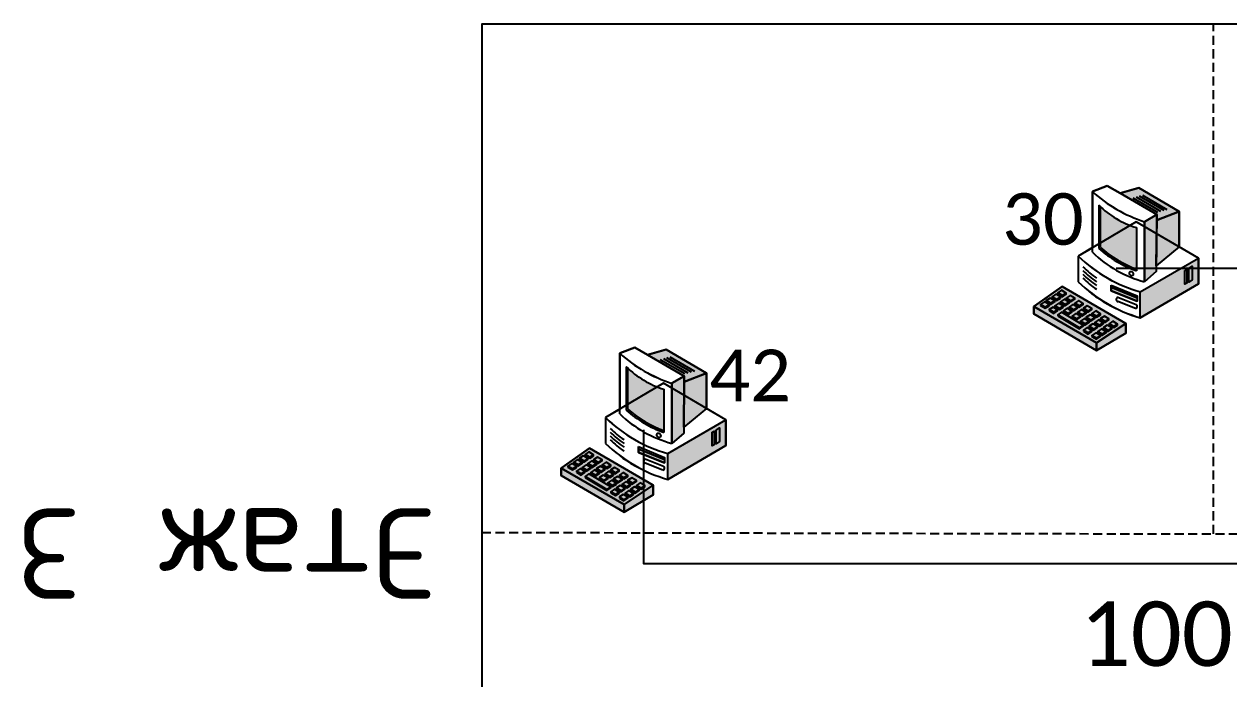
# Model space of a CAD drawing. Extents: x 1 to 296, y 20 to 201.
# Drawn here: x 1.23 to 50.63, y 43.16 to 70 of the extents above; entities that cross this region are included whole.
import ezdxf

# ---------------------------------------------------------------- set-up
doc = ezdxf.new("R2010")
doc.units = 0
doc.header["$LTSCALE"] = 2.97
doc.header["$MEASUREMENT"] = 0
doc.linetypes.add('HIDDEN2', pattern=[0.1875, 0.125, -0.0625])
doc.layers.get('0').update_dxf_attribs({"linetype": 'CONTINUOUS'})
doc.layers.add('CONNECTOR', color=7, linetype='CONTINUOUS')
doc.styles.get("Standard").update_dxf_attribs({"font": 'txt.shx'})
doc.styles.add('VERTICALBIGFONT', font='txt.shx', dxfattribs={"bigfont": 'bigfont.shx'})

msp = doc.modelspace()

# ---------------------------------------------------------------- hatches: boundary and pattern name
for color, points in [(7, [(47.667, 61.964), (47.669, 62.195), (46.164, 63.067), (46.928, 63.287), (48.589, 62.32)]), (7, [(47.667, 61.964), (48.589, 62.32), (48.589, 60.868), (47.649, 60.099)]), (7, [(47.169, 59.439), (47.169, 61.902), (47.669, 62.195), (47.649, 59.857)]), (7, [(46.994, 59.023), (49.375, 60.407), (49.375, 59.351), (46.994, 57.966)]), (253, [(45.792, 59.307), (46.863, 58.868), (46.863, 58.648), (45.792, 59.066)]), (7, [(42.625, 58.428), (43.783, 59.241), (46.404, 57.724), (45.203, 56.93)]), (7, [(42.625, 58.428), (45.203, 56.93), (45.203, 56.625), (42.625, 58.12)]), (7, [(45.203, 56.625), (45.203, 56.93), (46.404, 57.724), (46.404, 57.329)]), (7, [(28.292, 55.339), (28.294, 55.57), (26.789, 56.442), (27.553, 56.662), (29.214, 55.695)]), (7, [(27.794, 52.814), (27.794, 55.277), (28.294, 55.57), (28.274, 53.232)]), (7, [(28.292, 55.339), (29.214, 55.695), (29.214, 54.243), (28.274, 53.474)]), (7, [(27.619, 52.398), (30, 53.782), (30, 52.726), (27.619, 51.341)]), (7, [(23.25, 51.803), (24.408, 52.616), (27.029, 51.099), (25.828, 50.305)]), (253, [(26.417, 52.682), (27.488, 52.243), (27.488, 52.023), (26.417, 52.441)]), (7, [(23.25, 51.803), (25.828, 50.305), (25.828, 50), (23.25, 51.495)]), (7, [(25.828, 50), (25.828, 50.305), (27.029, 51.099), (27.029, 50.704)])]:
    msp.add_hatch(color=color).paths.add_polyline_path(points)
h = msp.add_hatch(color=7)
edge = h.paths.add_edge_path()
edge.add_line((45.356, 60.844), (45.356, 62.518))
edge.add_line((45.356, 62.518), (45.29, 62.583))
edge.add_ellipse((47.93, 65.294), major_axis=(0.032, -3.796), ratio=0.993528, start_angle=315.0949, end_angle=342.7363)
edge.add_line((46.841, 61.66), (46.841, 59.883))
edge.add_line((46.841, 59.883), (46.841, 59.962))
edge.add_ellipse((48.479, 64.466), major_axis=(-0.122, -4.794), ratio=0.993528, start_angle=320.5053, end_angle=341.3574, ccw=False)
h = msp.add_hatch(color=251)
h.paths.add_polyline_path([(48.982, 59.989), (49.118, 60.075), (49.118, 59.513), (48.982, 59.427)])
h.paths.add_polyline_path([(48.819, 59.901), (48.894, 59.945), (48.894, 59.383), (48.819, 59.339)])
h = msp.add_hatch(color=252)
h.paths.add_polyline_path([(43.608, 58.941), (43.797, 58.828), (43.797, 58.873), (43.608, 58.986)])
h.paths.add_polyline_path([(43.959, 58.729), (44.148, 58.617), (44.148, 58.662), (43.959, 58.774)])
h.paths.add_polyline_path([(44.31, 58.518), (44.499, 58.405), (44.499, 58.45), (44.31, 58.563)])
h.paths.add_polyline_path([(44.661, 58.306), (44.85, 58.194), (44.85, 58.239), (44.661, 58.351)])
h.paths.add_polyline_path([(45.012, 58.095), (45.201, 57.982), (45.201, 58.027), (45.012, 58.14)])
h.paths.add_polyline_path([(45.363, 57.883), (45.552, 57.771), (45.552, 57.816), (45.363, 57.928)])
h.paths.add_polyline_path([(43.797, 58.873), (43.797, 58.828), (43.954, 58.932), (43.954, 58.977)])
h.paths.add_polyline_path([(44.148, 58.662), (44.148, 58.617), (44.305, 58.72), (44.305, 58.765)])
h.paths.add_polyline_path([(44.499, 58.45), (44.499, 58.405), (44.656, 58.509), (44.656, 58.554)])
h.paths.add_polyline_path([(44.85, 58.239), (44.85, 58.194), (45.007, 58.297), (45.007, 58.342)])
h.paths.add_polyline_path([(45.201, 58.027), (45.201, 57.982), (45.358, 58.086), (45.358, 58.131)])
h.paths.add_polyline_path([(45.552, 57.816), (45.552, 57.771), (45.709, 57.874), (45.709, 57.919)])
h.paths.add_polyline_path([(45.714, 57.672), (45.903, 57.559), (45.903, 57.604), (45.714, 57.717)])
h.paths.add_polyline_path([(45.903, 57.604), (45.903, 57.559), (46.06, 57.663), (46.06, 57.708)])
h.paths.add_polyline_path([(43.374, 58.783), (43.563, 58.671), (43.563, 58.716), (43.374, 58.828)])
h.paths.add_polyline_path([(43.725, 58.572), (43.914, 58.459), (43.914, 58.504), (43.725, 58.617)])
h.paths.add_polyline_path([(44.076, 58.36), (44.265, 58.248), (44.265, 58.293), (44.076, 58.405)])
h.paths.add_polyline_path([(44.427, 58.149), (44.616, 58.036), (44.616, 58.081), (44.427, 58.194)])
h.paths.add_polyline_path([(44.778, 57.937), (44.967, 57.825), (44.967, 57.87), (44.778, 57.982)])
h.paths.add_polyline_path([(45.129, 57.726), (45.318, 57.613), (45.318, 57.658), (45.129, 57.771)])
h.paths.add_polyline_path([(43.563, 58.716), (43.563, 58.671), (43.72, 58.774), (43.72, 58.819)])
h.paths.add_polyline_path([(43.914, 58.504), (43.914, 58.459), (44.071, 58.563), (44.071, 58.608)])
h.paths.add_polyline_path([(44.265, 58.293), (44.265, 58.248), (44.422, 58.351), (44.422, 58.396)])
h.paths.add_polyline_path([(44.616, 58.081), (44.616, 58.036), (44.773, 58.14), (44.773, 58.185)])
h.paths.add_polyline_path([(44.967, 57.87), (44.967, 57.825), (45.124, 57.928), (45.124, 57.973)])
h.paths.add_polyline_path([(45.318, 57.658), (45.318, 57.613), (45.475, 57.717), (45.475, 57.762)])
h.paths.add_polyline_path([(45.48, 57.514), (45.669, 57.402), (45.669, 57.447), (45.48, 57.559)])
h.paths.add_polyline_path([(45.669, 57.447), (45.669, 57.402), (45.826, 57.505), (45.826, 57.55)])
h.paths.add_polyline_path([(43.14, 58.626), (43.329, 58.513), (43.329, 58.558), (43.14, 58.671)])
h.paths.add_polyline_path([(43.491, 58.414), (43.68, 58.302), (43.68, 58.347), (43.491, 58.459)])
h.paths.add_polyline_path([(43.842, 58.203), (44.031, 58.09), (44.031, 58.135), (43.842, 58.248)])
h.paths.add_polyline_path([(44.193, 57.991), (44.382, 57.879), (44.382, 57.924), (44.193, 58.036)])
h.paths.add_polyline_path([(44.544, 57.78), (44.733, 57.667), (44.733, 57.712), (44.544, 57.825)])
h.paths.add_polyline_path([(44.895, 57.568), (45.084, 57.456), (45.084, 57.501), (44.895, 57.613)])
h.paths.add_polyline_path([(43.329, 58.558), (43.329, 58.513), (43.486, 58.617), (43.486, 58.662)])
h.paths.add_polyline_path([(43.68, 58.347), (43.68, 58.302), (43.837, 58.405), (43.837, 58.45)])
h.paths.add_polyline_path([(44.031, 58.135), (44.031, 58.09), (44.188, 58.194), (44.188, 58.239)])
h.paths.add_polyline_path([(44.382, 57.924), (44.382, 57.879), (44.539, 57.982), (44.539, 58.027)])
h.paths.add_polyline_path([(44.733, 57.712), (44.733, 57.667), (44.89, 57.771), (44.89, 57.816)])
h.paths.add_polyline_path([(45.084, 57.501), (45.084, 57.456), (45.241, 57.559), (45.241, 57.604)])
h.paths.add_polyline_path([(45.246, 57.357), (45.435, 57.244), (45.435, 57.289), (45.246, 57.402)])
h.paths.add_polyline_path([(45.435, 57.289), (45.435, 57.244), (45.592, 57.348), (45.592, 57.393)])
h.paths.add_polyline_path([(42.906, 58.468), (43.095, 58.356), (43.095, 58.401), (42.906, 58.513)])
h.paths.add_polyline_path([(43.257, 58.257), (43.446, 58.144), (43.446, 58.189), (43.257, 58.302)])
h.paths.add_polyline_path([(43.608, 58.045), (44.499, 57.51), (44.499, 57.555), (43.608, 58.09)])
h.paths.add_polyline_path([(44.661, 57.411), (44.85, 57.298), (44.85, 57.343), (44.661, 57.456)])
h.paths.add_polyline_path([(43.095, 58.401), (43.095, 58.356), (43.252, 58.459), (43.252, 58.504)])
h.paths.add_polyline_path([(43.446, 58.189), (43.446, 58.144), (43.603, 58.248), (43.603, 58.293)])
h.paths.add_polyline_path([(44.499, 57.555), (44.499, 57.51), (44.656, 57.613), (44.656, 57.658)])
h.paths.add_polyline_path([(44.85, 57.343), (44.85, 57.298), (45.007, 57.402), (45.007, 57.447)])
h.paths.add_polyline_path([(45.012, 57.199), (45.201, 57.087), (45.201, 57.132), (45.012, 57.244)])
h.paths.add_polyline_path([(45.201, 57.132), (45.201, 57.087), (45.358, 57.19), (45.358, 57.235)])
h = msp.add_hatch(color=7)
edge = h.paths.add_edge_path()
edge.add_line((25.981, 54.219), (25.981, 55.893))
edge.add_line((25.981, 55.893), (25.915, 55.958))
edge.add_ellipse((28.555, 58.669), major_axis=(0.032, -3.796), ratio=0.993528, start_angle=315.0949, end_angle=342.7363)
edge.add_line((27.466, 55.035), (27.466, 53.258))
edge.add_line((27.466, 53.258), (27.466, 53.337))
edge.add_ellipse((29.104, 57.841), major_axis=(-0.122, -4.794), ratio=0.993528, start_angle=320.5053, end_angle=341.3574, ccw=False)
h = msp.add_hatch(color=251)
h.paths.add_polyline_path([(29.607, 53.364), (29.743, 53.45), (29.743, 52.888), (29.607, 52.802)])
h.paths.add_polyline_path([(29.444, 53.276), (29.519, 53.32), (29.519, 52.758), (29.444, 52.714)])
h = msp.add_hatch(color=252)
h.paths.add_polyline_path([(24.233, 52.316), (24.422, 52.203), (24.422, 52.248), (24.233, 52.361)])
h.paths.add_polyline_path([(24.584, 52.104), (24.773, 51.992), (24.773, 52.037), (24.584, 52.149)])
h.paths.add_polyline_path([(24.935, 51.893), (25.124, 51.78), (25.124, 51.825), (24.935, 51.938)])
h.paths.add_polyline_path([(25.286, 51.681), (25.475, 51.569), (25.475, 51.614), (25.286, 51.726)])
h.paths.add_polyline_path([(25.637, 51.47), (25.826, 51.357), (25.826, 51.402), (25.637, 51.515)])
h.paths.add_polyline_path([(25.988, 51.258), (26.177, 51.146), (26.177, 51.191), (25.988, 51.303)])
h.paths.add_polyline_path([(24.422, 52.248), (24.422, 52.203), (24.579, 52.307), (24.579, 52.352)])
h.paths.add_polyline_path([(24.773, 52.037), (24.773, 51.992), (24.93, 52.095), (24.93, 52.14)])
h.paths.add_polyline_path([(25.124, 51.825), (25.124, 51.78), (25.281, 51.884), (25.281, 51.929)])
h.paths.add_polyline_path([(25.475, 51.614), (25.475, 51.569), (25.632, 51.672), (25.632, 51.717)])
h.paths.add_polyline_path([(25.826, 51.402), (25.826, 51.357), (25.983, 51.461), (25.983, 51.506)])
h.paths.add_polyline_path([(26.177, 51.191), (26.177, 51.146), (26.334, 51.249), (26.334, 51.294)])
h.paths.add_polyline_path([(26.339, 51.047), (26.528, 50.934), (26.528, 50.979), (26.339, 51.092)])
h.paths.add_polyline_path([(26.528, 50.979), (26.528, 50.934), (26.685, 51.038), (26.685, 51.083)])
h.paths.add_polyline_path([(23.999, 52.158), (24.188, 52.046), (24.188, 52.091), (23.999, 52.203)])
h.paths.add_polyline_path([(24.35, 51.947), (24.539, 51.834), (24.539, 51.879), (24.35, 51.992)])
h.paths.add_polyline_path([(24.701, 51.735), (24.89, 51.623), (24.89, 51.668), (24.701, 51.78)])
h.paths.add_polyline_path([(25.052, 51.524), (25.241, 51.411), (25.241, 51.456), (25.052, 51.569)])
h.paths.add_polyline_path([(25.403, 51.312), (25.592, 51.2), (25.592, 51.245), (25.403, 51.357)])
h.paths.add_polyline_path([(25.754, 51.101), (25.943, 50.988), (25.943, 51.033), (25.754, 51.146)])
h.paths.add_polyline_path([(24.188, 52.091), (24.188, 52.046), (24.345, 52.149), (24.345, 52.194)])
h.paths.add_polyline_path([(24.539, 51.879), (24.539, 51.834), (24.696, 51.938), (24.696, 51.983)])
h.paths.add_polyline_path([(24.89, 51.668), (24.89, 51.623), (25.047, 51.726), (25.047, 51.771)])
h.paths.add_polyline_path([(25.241, 51.456), (25.241, 51.411), (25.398, 51.515), (25.398, 51.56)])
h.paths.add_polyline_path([(25.592, 51.245), (25.592, 51.2), (25.749, 51.303), (25.749, 51.348)])
h.paths.add_polyline_path([(25.943, 51.033), (25.943, 50.988), (26.1, 51.092), (26.1, 51.137)])
h.paths.add_polyline_path([(26.105, 50.889), (26.294, 50.777), (26.294, 50.822), (26.105, 50.934)])
h.paths.add_polyline_path([(26.294, 50.822), (26.294, 50.777), (26.451, 50.88), (26.451, 50.925)])
h.paths.add_polyline_path([(23.765, 52.001), (23.954, 51.888), (23.954, 51.933), (23.765, 52.046)])
h.paths.add_polyline_path([(24.116, 51.789), (24.305, 51.677), (24.305, 51.722), (24.116, 51.834)])
h.paths.add_polyline_path([(24.467, 51.578), (24.656, 51.465), (24.656, 51.51), (24.467, 51.623)])
h.paths.add_polyline_path([(24.818, 51.366), (25.007, 51.254), (25.007, 51.299), (24.818, 51.411)])
h.paths.add_polyline_path([(25.169, 51.155), (25.358, 51.042), (25.358, 51.087), (25.169, 51.2)])
h.paths.add_polyline_path([(25.52, 50.943), (25.709, 50.831), (25.709, 50.876), (25.52, 50.988)])
h.paths.add_polyline_path([(23.954, 51.933), (23.954, 51.888), (24.111, 51.992), (24.111, 52.037)])
h.paths.add_polyline_path([(24.305, 51.722), (24.305, 51.677), (24.462, 51.78), (24.462, 51.825)])
h.paths.add_polyline_path([(24.656, 51.51), (24.656, 51.465), (24.813, 51.569), (24.813, 51.614)])
h.paths.add_polyline_path([(25.007, 51.299), (25.007, 51.254), (25.164, 51.357), (25.164, 51.402)])
h.paths.add_polyline_path([(25.358, 51.087), (25.358, 51.042), (25.515, 51.146), (25.515, 51.191)])
h.paths.add_polyline_path([(25.709, 50.876), (25.709, 50.831), (25.866, 50.934), (25.866, 50.979)])
h.paths.add_polyline_path([(25.871, 50.732), (26.06, 50.619), (26.06, 50.664), (25.871, 50.777)])
h.paths.add_polyline_path([(26.06, 50.664), (26.06, 50.619), (26.217, 50.723), (26.217, 50.768)])
h.paths.add_polyline_path([(23.531, 51.843), (23.72, 51.731), (23.72, 51.776), (23.531, 51.888)])
h.paths.add_polyline_path([(23.882, 51.632), (24.071, 51.519), (24.071, 51.564), (23.882, 51.677)])
h.paths.add_polyline_path([(24.233, 51.42), (25.124, 50.885), (25.124, 50.93), (24.233, 51.465)])
h.paths.add_polyline_path([(25.286, 50.786), (25.475, 50.673), (25.475, 50.718), (25.286, 50.831)])
h.paths.add_polyline_path([(23.72, 51.776), (23.72, 51.731), (23.877, 51.834), (23.877, 51.879)])
h.paths.add_polyline_path([(24.071, 51.564), (24.071, 51.519), (24.228, 51.623), (24.228, 51.668)])
h.paths.add_polyline_path([(25.124, 50.93), (25.124, 50.885), (25.281, 50.988), (25.281, 51.033)])
h.paths.add_polyline_path([(25.475, 50.718), (25.475, 50.673), (25.632, 50.777), (25.632, 50.822)])
h.paths.add_polyline_path([(25.637, 50.574), (25.826, 50.462), (25.826, 50.507), (25.637, 50.619)])
h.paths.add_polyline_path([(25.826, 50.507), (25.826, 50.462), (25.983, 50.565), (25.983, 50.61)])

# ---------------------------------------------------------------- linework, layer by layer
at = {"color": 7, "linetype": 'HIDDEN2'}
for p, q in [((50, 49.104), (50, 70)), ((20, 49.167), (120, 48.958))]:
    msp.add_line(p, q, dxfattribs=at)
at = {"color": 7, "linetype": 'CONTINUOUS'}
for p, q in [((45.64, 63.375), (45.028, 63.133)), ((45.028, 63.133), (45.64, 63.375)), ((45.64, 63.375), (45.028, 63.133)), ((46.164, 63.067), (45.64, 63.375)), ((45.64, 63.375), (46.165, 63.067)), ((46.164, 63.067), (45.64, 63.375)), ((46.928, 63.287), (46.164, 63.067)), ((46.928, 63.287), (46.164, 63.067)), ((48.589, 62.32), (46.928, 63.287)), ((48.589, 62.32), (46.928, 63.287)), ((45.028, 63.133), (45.028, 60.838)), ((45.028, 60.649), (45.028, 63.133)), ((45.028, 63.133), (45.028, 60.825)), ((46.165, 63.067), (47.669, 62.194)), ((46.688, 62.882), (47.693, 62.298)), ((46.819, 62.918), (47.824, 62.334)), ((46.95, 62.955), (47.955, 62.371)), ((47.081, 62.991), (48.086, 62.407)), ((45.29, 62.583), (45.29, 60.803)), ((45.356, 62.518), (45.29, 62.583)), ((45.356, 60.844), (45.356, 62.518)), ((48.589, 60.868), (48.589, 62.32)), ((48.589, 60.868), (48.589, 62.32)), ((46.819, 61.902), (44.449, 60.495)), ((49.375, 60.407), (46.819, 61.902)), ((47.669, 62.194), (47.169, 61.902)), ((47.169, 61.902), (47.169, 59.439)), ((46.841, 61.66), (46.841, 59.883)), ((45.028, 60.838), (44.449, 60.495)), ((45.028, 60.825), (44.449, 60.495)), ((49.375, 60.407), (48.589, 60.868)), ((49.375, 60.407), (48.589, 60.868)), ((44.449, 60.495), (44.449, 59.439)), ((44.449, 60.495), (44.449, 59.439)), ((44.449, 60.495), (44.449, 59.439)), ((46.994, 59.023), (49.375, 60.407)), ((49.375, 59.351), (49.375, 60.407)), ((49.375, 59.351), (49.375, 60.407)), ((46.841, 59.883), (46.841, 59.962)), ((46.994, 57.966), (49.375, 59.351)), ((46.994, 57.966), (49.375, 59.351)), ((45.792, 59.219), (46.863, 58.78)), ((46.076, 58.802), (46.819, 58.505)), ((46.994, 57.966), (46.994, 59.023)), ((46.797, 58.34), (46.076, 58.626)), ((26.265, 56.75), (25.653, 56.508)), ((25.653, 56.508), (26.265, 56.75)), ((26.265, 56.75), (25.653, 56.508)), ((25.653, 56.508), (25.653, 54.213)), ((25.653, 54.024), (25.653, 56.508)), ((25.653, 56.508), (25.653, 54.2)), ((26.789, 56.442), (26.265, 56.75)), ((26.265, 56.75), (26.79, 56.442)), ((26.789, 56.442), (26.265, 56.75)), ((27.553, 56.662), (26.789, 56.442)), ((27.553, 56.662), (26.789, 56.442)), ((26.79, 56.442), (28.294, 55.569)), ((29.214, 55.695), (27.553, 56.662)), ((29.214, 55.695), (27.553, 56.662)), ((27.575, 56.33), (28.58, 55.746)), ((27.706, 56.366), (28.711, 55.782)), ((25.915, 55.958), (25.915, 54.178)), ((25.981, 55.893), (25.915, 55.958)), ((25.981, 54.219), (25.981, 55.893)), ((27.313, 56.257), (28.318, 55.673)), ((27.444, 56.293), (28.449, 55.709)), ((28.294, 55.569), (27.794, 55.277)), ((29.214, 54.243), (29.214, 55.695)), ((29.214, 54.243), (29.214, 55.695)), ((27.444, 55.277), (25.074, 53.87)), ((30, 53.782), (27.444, 55.277)), ((27.466, 55.035), (27.466, 53.258)), ((27.794, 55.277), (27.794, 52.814)), ((25.653, 54.213), (25.074, 53.87)), ((25.653, 54.2), (25.074, 53.87)), ((25.074, 53.87), (25.074, 52.814)), ((25.074, 53.87), (25.074, 52.814)), ((25.074, 53.87), (25.074, 52.814)), ((30, 53.782), (29.214, 54.243)), ((30, 53.782), (29.214, 54.243)), ((27.619, 52.398), (30, 53.782)), ((30, 52.726), (30, 53.782)), ((30, 52.726), (30, 53.782)), ((27.466, 53.258), (27.466, 53.337)), ((26.417, 52.594), (27.488, 52.155)), ((27.619, 51.341), (30, 52.726)), ((27.619, 51.341), (30, 52.726)), ((27.619, 51.341), (27.619, 52.398)), ((26.701, 52.177), (27.444, 51.88)), ((27.422, 51.715), (26.701, 52.001))]:
    msp.add_line(p, q, dxfattribs=at)
for points in [[(20, 20), (120, 20), (120, 70), (20, 70)], [(47.667, 61.964), (47.669, 62.195), (46.164, 63.067), (46.928, 63.287), (48.589, 62.32)], [(47.667, 61.964), (48.589, 62.32), (48.589, 60.868), (47.649, 60.099)], [(47.169, 59.439), (47.169, 61.902), (47.669, 62.195), (47.649, 59.857)], [(46.994, 59.023), (49.375, 60.407), (49.375, 59.351), (46.994, 57.966)], [(45.792, 59.307), (46.863, 58.868), (46.863, 58.648), (45.792, 59.066)], [(42.625, 58.428), (42.625, 58.12), (45.203, 56.625), (46.404, 57.329), (46.404, 57.724), (43.783, 59.241)], [(42.625, 58.428), (43.783, 59.241), (46.404, 57.724), (45.203, 56.93)], [(42.625, 58.428), (43.783, 59.241), (46.404, 57.724), (46.404, 57.329), (45.203, 56.625), (42.625, 58.12)], [(43.374, 58.783), (43.563, 58.671), (43.563, 58.716), (43.374, 58.828)], [(43.563, 58.716), (43.563, 58.671), (43.72, 58.774), (43.72, 58.819)], [(43.608, 58.941), (43.797, 58.828), (43.797, 58.873), (43.608, 58.986)], [(43.797, 58.873), (43.797, 58.828), (43.954, 58.932), (43.954, 58.977)], [(43.959, 58.729), (44.148, 58.617), (44.148, 58.662), (43.959, 58.774)], [(42.625, 58.428), (45.203, 56.93), (45.203, 56.625), (42.625, 58.12)], [(42.906, 58.468), (43.095, 58.356), (43.095, 58.401), (42.906, 58.513)], [(43.095, 58.401), (43.095, 58.356), (43.252, 58.459), (43.252, 58.504)], [(43.14, 58.626), (43.329, 58.513), (43.329, 58.558), (43.14, 58.671)], [(43.257, 58.257), (43.446, 58.144), (43.446, 58.189), (43.257, 58.302)], [(43.329, 58.558), (43.329, 58.513), (43.486, 58.617), (43.486, 58.662)], [(43.446, 58.189), (43.446, 58.144), (43.603, 58.248), (43.603, 58.293)], [(43.491, 58.414), (43.68, 58.302), (43.68, 58.347), (43.491, 58.459)], [(43.68, 58.347), (43.68, 58.302), (43.837, 58.405), (43.837, 58.45)], [(43.725, 58.572), (43.914, 58.459), (43.914, 58.504), (43.725, 58.617)], [(43.914, 58.504), (43.914, 58.459), (44.071, 58.563), (44.071, 58.608)], [(44.076, 58.36), (44.265, 58.248), (44.265, 58.293), (44.076, 58.405)], [(44.148, 58.662), (44.148, 58.617), (44.305, 58.72), (44.305, 58.765)], [(44.265, 58.293), (44.265, 58.248), (44.422, 58.351), (44.422, 58.396)], [(44.31, 58.518), (44.499, 58.405), (44.499, 58.45), (44.31, 58.563)], [(44.499, 58.45), (44.499, 58.405), (44.656, 58.509), (44.656, 58.554)], [(44.661, 58.306), (44.85, 58.194), (44.85, 58.239), (44.661, 58.351)], [(44.85, 58.239), (44.85, 58.194), (45.007, 58.297), (45.007, 58.342)], [(43.608, 58.045), (44.499, 57.51), (44.499, 57.555), (43.608, 58.09)], [(43.842, 58.203), (44.031, 58.09), (44.031, 58.135), (43.842, 58.248)], [(44.031, 58.135), (44.031, 58.09), (44.188, 58.194), (44.188, 58.239)], [(44.193, 57.991), (44.382, 57.879), (44.382, 57.924), (44.193, 58.036)], [(44.382, 57.924), (44.382, 57.879), (44.539, 57.982), (44.539, 58.027)], [(44.427, 58.149), (44.616, 58.036), (44.616, 58.081), (44.427, 58.194)], [(44.544, 57.78), (44.733, 57.667), (44.733, 57.712), (44.544, 57.825)], [(44.616, 58.081), (44.616, 58.036), (44.773, 58.14), (44.773, 58.185)], [(44.733, 57.712), (44.733, 57.667), (44.89, 57.771), (44.89, 57.816)], [(44.778, 57.937), (44.967, 57.825), (44.967, 57.87), (44.778, 57.982)], [(44.967, 57.87), (44.967, 57.825), (45.124, 57.928), (45.124, 57.973)], [(45.012, 58.095), (45.201, 57.982), (45.201, 58.027), (45.012, 58.14)], [(45.201, 58.027), (45.201, 57.982), (45.358, 58.086), (45.358, 58.131)], [(45.363, 57.883), (45.552, 57.771), (45.552, 57.816), (45.363, 57.928)], [(45.552, 57.816), (45.552, 57.771), (45.709, 57.874), (45.709, 57.919)], [(44.499, 57.555), (44.499, 57.51), (44.656, 57.613), (44.656, 57.658)], [(44.661, 57.411), (44.85, 57.298), (44.85, 57.343), (44.661, 57.456)], [(44.85, 57.343), (44.85, 57.298), (45.007, 57.402), (45.007, 57.447)], [(44.895, 57.568), (45.084, 57.456), (45.084, 57.501), (44.895, 57.613)], [(45.084, 57.501), (45.084, 57.456), (45.241, 57.559), (45.241, 57.604)], [(45.129, 57.726), (45.318, 57.613), (45.318, 57.658), (45.129, 57.771)], [(45.203, 56.625), (45.203, 56.93), (46.404, 57.724), (46.404, 57.329)], [(45.246, 57.357), (45.435, 57.244), (45.435, 57.289), (45.246, 57.402)], [(45.318, 57.658), (45.318, 57.613), (45.475, 57.717), (45.475, 57.762)], [(45.435, 57.289), (45.435, 57.244), (45.592, 57.348), (45.592, 57.393)], [(45.48, 57.514), (45.669, 57.402), (45.669, 57.447), (45.48, 57.559)], [(45.669, 57.447), (45.669, 57.402), (45.826, 57.505), (45.826, 57.55)], [(45.714, 57.672), (45.903, 57.559), (45.903, 57.604), (45.714, 57.717)], [(45.903, 57.604), (45.903, 57.559), (46.06, 57.663), (46.06, 57.708)], [(45.012, 57.199), (45.201, 57.087), (45.201, 57.132), (45.012, 57.244)], [(45.201, 57.132), (45.201, 57.087), (45.358, 57.19), (45.358, 57.235)], [(28.292, 55.339), (28.294, 55.57), (26.789, 56.442), (27.553, 56.662), (29.214, 55.695)], [(27.794, 52.814), (27.794, 55.277), (28.294, 55.57), (28.274, 53.232)], [(28.292, 55.339), (29.214, 55.695), (29.214, 54.243), (28.274, 53.474)], [(27.619, 52.398), (30, 53.782), (30, 52.726), (27.619, 51.341)], [(23.25, 51.803), (23.25, 51.495), (25.828, 50), (27.029, 50.704), (27.029, 51.099), (24.408, 52.616)], [(23.25, 51.803), (24.408, 52.616), (27.029, 51.099), (25.828, 50.305)], [(23.25, 51.803), (24.408, 52.616), (27.029, 51.099), (27.029, 50.704), (25.828, 50), (23.25, 51.495)], [(24.233, 52.316), (24.422, 52.203), (24.422, 52.248), (24.233, 52.361)], [(26.417, 52.682), (27.488, 52.243), (27.488, 52.023), (26.417, 52.441)], [(23.531, 51.843), (23.72, 51.731), (23.72, 51.776), (23.531, 51.888)], [(23.72, 51.776), (23.72, 51.731), (23.877, 51.834), (23.877, 51.879)], [(23.765, 52.001), (23.954, 51.888), (23.954, 51.933), (23.765, 52.046)], [(23.954, 51.933), (23.954, 51.888), (24.111, 51.992), (24.111, 52.037)], [(23.999, 52.158), (24.188, 52.046), (24.188, 52.091), (23.999, 52.203)], [(24.188, 52.091), (24.188, 52.046), (24.345, 52.149), (24.345, 52.194)], [(24.35, 51.947), (24.539, 51.834), (24.539, 51.879), (24.35, 51.992)], [(24.422, 52.248), (24.422, 52.203), (24.579, 52.307), (24.579, 52.352)], [(24.539, 51.879), (24.539, 51.834), (24.696, 51.938), (24.696, 51.983)], [(24.584, 52.104), (24.773, 51.992), (24.773, 52.037), (24.584, 52.149)], [(24.773, 52.037), (24.773, 51.992), (24.93, 52.095), (24.93, 52.14)], [(24.935, 51.893), (25.124, 51.78), (25.124, 51.825), (24.935, 51.938)], [(25.124, 51.825), (25.124, 51.78), (25.281, 51.884), (25.281, 51.929)], [(23.25, 51.803), (25.828, 50.305), (25.828, 50), (23.25, 51.495)], [(23.882, 51.632), (24.071, 51.519), (24.071, 51.564), (23.882, 51.677)], [(24.071, 51.564), (24.071, 51.519), (24.228, 51.623), (24.228, 51.668)], [(24.116, 51.789), (24.305, 51.677), (24.305, 51.722), (24.116, 51.834)], [(24.233, 51.42), (25.124, 50.885), (25.124, 50.93), (24.233, 51.465)], [(24.305, 51.722), (24.305, 51.677), (24.462, 51.78), (24.462, 51.825)], [(24.467, 51.578), (24.656, 51.465), (24.656, 51.51), (24.467, 51.623)], [(24.656, 51.51), (24.656, 51.465), (24.813, 51.569), (24.813, 51.614)], [(24.701, 51.735), (24.89, 51.623), (24.89, 51.668), (24.701, 51.78)], [(24.818, 51.366), (25.007, 51.254), (25.007, 51.299), (24.818, 51.411)], [(24.89, 51.668), (24.89, 51.623), (25.047, 51.726), (25.047, 51.771)], [(25.007, 51.299), (25.007, 51.254), (25.164, 51.357), (25.164, 51.402)], [(25.052, 51.524), (25.241, 51.411), (25.241, 51.456), (25.052, 51.569)], [(25.241, 51.456), (25.241, 51.411), (25.398, 51.515), (25.398, 51.56)], [(25.286, 51.681), (25.475, 51.569), (25.475, 51.614), (25.286, 51.726)], [(25.475, 51.614), (25.475, 51.569), (25.632, 51.672), (25.632, 51.717)], [(25.637, 51.47), (25.826, 51.357), (25.826, 51.402), (25.637, 51.515)], [(25.826, 51.402), (25.826, 51.357), (25.983, 51.461), (25.983, 51.506)], [(25.124, 50.93), (25.124, 50.885), (25.281, 50.988), (25.281, 51.033)], [(25.169, 51.155), (25.358, 51.042), (25.358, 51.087), (25.169, 51.2)], [(25.358, 51.087), (25.358, 51.042), (25.515, 51.146), (25.515, 51.191)], [(25.403, 51.312), (25.592, 51.2), (25.592, 51.245), (25.403, 51.357)], [(25.52, 50.943), (25.709, 50.831), (25.709, 50.876), (25.52, 50.988)], [(25.592, 51.245), (25.592, 51.2), (25.749, 51.303), (25.749, 51.348)], [(25.709, 50.876), (25.709, 50.831), (25.866, 50.934), (25.866, 50.979)], [(25.754, 51.101), (25.943, 50.988), (25.943, 51.033), (25.754, 51.146)], [(25.828, 50), (25.828, 50.305), (27.029, 51.099), (27.029, 50.704)], [(25.943, 51.033), (25.943, 50.988), (26.1, 51.092), (26.1, 51.137)], [(25.988, 51.258), (26.177, 51.146), (26.177, 51.191), (25.988, 51.303)], [(26.105, 50.889), (26.294, 50.777), (26.294, 50.822), (26.105, 50.934)], [(26.177, 51.191), (26.177, 51.146), (26.334, 51.249), (26.334, 51.294)], [(26.294, 50.822), (26.294, 50.777), (26.451, 50.88), (26.451, 50.925)], [(26.339, 51.047), (26.528, 50.934), (26.528, 50.979), (26.339, 51.092)], [(26.528, 50.979), (26.528, 50.934), (26.685, 51.038), (26.685, 51.083)], [(25.286, 50.786), (25.475, 50.673), (25.475, 50.718), (25.286, 50.831)], [(25.475, 50.718), (25.475, 50.673), (25.632, 50.777), (25.632, 50.822)], [(25.637, 50.574), (25.826, 50.462), (25.826, 50.507), (25.637, 50.619)], [(25.826, 50.507), (25.826, 50.462), (25.983, 50.565), (25.983, 50.61)], [(25.871, 50.732), (26.06, 50.619), (26.06, 50.664), (25.871, 50.777)], [(26.06, 50.664), (26.06, 50.619), (26.217, 50.723), (26.217, 50.768)]]:
    msp.add_lwpolyline(points, close=True, dxfattribs=at)
at = {"color": 251, "linetype": 'CONTINUOUS'}
for points in [[(48.819, 59.901), (48.894, 59.945), (48.894, 59.383), (48.819, 59.339)], [(48.982, 59.989), (49.118, 60.075), (49.118, 59.513), (48.982, 59.427)], [(29.607, 53.364), (29.743, 53.45), (29.743, 52.888), (29.607, 52.802)], [(29.444, 53.276), (29.519, 53.32), (29.519, 52.758), (29.444, 52.714)]]:
    msp.add_lwpolyline(points, close=True, dxfattribs=at)
at = {"color": 7, "linetype": 'CONTINUOUS'}
for points in [[(45.792, 59.307), (46.863, 58.868), (46.863, 58.648)], [(45.792, 59.307), (45.792, 59.066), (46.863, 58.648)], [(26.417, 52.682), (27.488, 52.243), (27.488, 52.023)], [(26.417, 52.682), (26.417, 52.441), (27.488, 52.023)]]:
    msp.add_lwpolyline(points, dxfattribs=at)
at = {"color": 10, "linetype": 'CONTINUOUS'}
for points in [[(43.14, 58.671), (43.329, 58.558), (43.486, 58.662), (43.297, 58.774)], [(43.374, 58.828), (43.563, 58.716), (43.72, 58.819), (43.531, 58.932)], [(43.608, 58.986), (43.797, 58.873), (43.954, 58.977), (43.765, 59.089)], [(43.959, 58.774), (44.148, 58.662), (44.305, 58.765), (44.116, 58.878)], [(42.906, 58.513), (43.095, 58.401), (43.252, 58.504), (43.063, 58.617)], [(43.257, 58.302), (43.446, 58.189), (43.603, 58.293), (43.414, 58.405)], [(43.491, 58.459), (43.68, 58.347), (43.837, 58.45), (43.648, 58.563)], [(43.725, 58.617), (43.914, 58.504), (44.071, 58.608), (43.882, 58.72)], [(43.842, 58.248), (44.031, 58.135), (44.188, 58.239), (43.999, 58.351)], [(44.076, 58.405), (44.265, 58.293), (44.422, 58.396), (44.233, 58.509)], [(44.31, 58.563), (44.499, 58.45), (44.656, 58.554), (44.467, 58.666)], [(44.427, 58.194), (44.616, 58.081), (44.773, 58.185), (44.584, 58.297)], [(44.661, 58.351), (44.85, 58.239), (45.007, 58.342), (44.818, 58.455)], [(43.608, 58.09), (44.499, 57.555), (44.656, 57.658), (43.765, 58.194)], [(44.193, 58.036), (44.382, 57.924), (44.539, 58.027), (44.35, 58.14)], [(44.544, 57.825), (44.733, 57.712), (44.89, 57.816), (44.701, 57.928)], [(44.778, 57.982), (44.967, 57.87), (45.124, 57.973), (44.935, 58.086)], [(45.012, 58.14), (45.201, 58.027), (45.358, 58.131), (45.169, 58.243)], [(45.129, 57.771), (45.318, 57.658), (45.475, 57.762), (45.286, 57.874)], [(45.363, 57.928), (45.552, 57.816), (45.709, 57.919), (45.52, 58.032)], [(45.714, 57.717), (45.903, 57.604), (46.06, 57.708), (45.871, 57.82)], [(44.661, 57.456), (44.85, 57.343), (45.007, 57.447), (44.818, 57.559)], [(44.895, 57.613), (45.084, 57.501), (45.241, 57.604), (45.052, 57.717)], [(45.012, 57.244), (45.201, 57.132), (45.358, 57.235), (45.169, 57.348)], [(45.246, 57.402), (45.435, 57.289), (45.592, 57.393), (45.403, 57.505)], [(45.48, 57.559), (45.669, 57.447), (45.826, 57.55), (45.637, 57.663)], [(24.233, 52.361), (24.422, 52.248), (24.579, 52.352), (24.39, 52.464)], [(23.531, 51.888), (23.72, 51.776), (23.877, 51.879), (23.688, 51.992)], [(23.765, 52.046), (23.954, 51.933), (24.111, 52.037), (23.922, 52.149)], [(23.999, 52.203), (24.188, 52.091), (24.345, 52.194), (24.156, 52.307)], [(24.116, 51.834), (24.305, 51.722), (24.462, 51.825), (24.273, 51.938)], [(24.35, 51.992), (24.539, 51.879), (24.696, 51.983), (24.507, 52.095)], [(24.584, 52.149), (24.773, 52.037), (24.93, 52.14), (24.741, 52.253)], [(24.701, 51.78), (24.89, 51.668), (25.047, 51.771), (24.858, 51.884)], [(24.935, 51.938), (25.124, 51.825), (25.281, 51.929), (25.092, 52.041)], [(23.882, 51.677), (24.071, 51.564), (24.228, 51.668), (24.039, 51.78)], [(24.233, 51.465), (25.124, 50.93), (25.281, 51.033), (24.39, 51.569)], [(24.467, 51.623), (24.656, 51.51), (24.813, 51.614), (24.624, 51.726)], [(24.818, 51.411), (25.007, 51.299), (25.164, 51.402), (24.975, 51.515)], [(25.052, 51.569), (25.241, 51.456), (25.398, 51.56), (25.209, 51.672)], [(25.286, 51.726), (25.475, 51.614), (25.632, 51.717), (25.443, 51.83)], [(25.403, 51.357), (25.592, 51.245), (25.749, 51.348), (25.56, 51.461)], [(25.637, 51.515), (25.826, 51.402), (25.983, 51.506), (25.794, 51.618)], [(25.988, 51.303), (26.177, 51.191), (26.334, 51.294), (26.145, 51.407)], [(25.169, 51.2), (25.358, 51.087), (25.515, 51.191), (25.326, 51.303)], [(25.286, 50.831), (25.475, 50.718), (25.632, 50.822), (25.443, 50.934)], [(25.52, 50.988), (25.709, 50.876), (25.866, 50.979), (25.677, 51.092)], [(25.754, 51.146), (25.943, 51.033), (26.1, 51.137), (25.911, 51.249)], [(25.871, 50.777), (26.06, 50.664), (26.217, 50.768), (26.028, 50.88)], [(26.105, 50.934), (26.294, 50.822), (26.451, 50.925), (26.262, 51.038)], [(26.339, 51.092), (26.528, 50.979), (26.685, 51.083), (26.496, 51.195)], [(25.637, 50.619), (25.826, 50.507), (25.983, 50.61), (25.794, 50.723)]]:
    msp.add_lwpolyline(points, close=True, dxfattribs=at)
at = {"color": 7, "linetype": 'CONTINUOUS'}
for centre, major_axis, start_param, end_param in [((49.009, 67.644), (0, -6.034), 5.556901, 5.971177), ((48.96, 67.558), (0, -5.937), 5.553467, 5.974611), ((47.93, 65.294), (0.032, -3.796), -0.783742, -0.301308), ((48.562, 64.608), (0.009, -5.033), -0.71516, -0.353206), ((48.479, 64.466), (-0.122, -4.794), -0.689313, -0.325375), ((48.623, 64.842), (0, -6.045), 5.514882, 6.008547), ((48.574, 64.756), (0, -5.949), 5.510798, 6.012631), ((48.403, 64.177), (0, -4.898), 5.516794, 6.026737), ((47.088, 62.527), (0, -3.494), -0.78478, -0.574048), ((47.088, 62.373), (0, -3.494), -0.78478, -0.574048), ((48.557, 63.665), (0, -5.912), 5.508675, 6.013865), ((48.557, 63.665), (0, -5.912), 5.508675, 6.013865), ((48.609, 63.756), (0, -6.014), -0.770143, -0.273687), ((47.088, 62.219), (0, -3.494), -0.78478, -0.574048), ((47.088, 62.065), (0, -3.494), -0.78478, -0.574048), ((46.093, 58.714), (0, -0.0895), 3.330331, 6.094447), ((46.784, 58.426), (0, -0.0867), 0.152119, 2.724371), ((29.634, 61.019), (0, -6.034), 5.556901, 5.971177), ((29.585, 60.933), (0, -5.937), 5.553467, 5.974611), ((28.555, 58.669), (0.032, -3.796), -0.783742, -0.301308), ((29.248, 58.217), (0, -6.045), 5.514882, 6.008547), ((29.199, 58.131), (0, -5.949), 5.510798, 6.012631), ((29.028, 57.552), (0, -4.898), 5.516794, 6.026737), ((29.187, 57.983), (0.009, -5.033), -0.71516, -0.353206), ((29.104, 57.841), (-0.122, -4.794), -0.689313, -0.325375), ((27.713, 55.902), (0, -3.494), -0.78478, -0.574048), ((27.713, 55.748), (0, -3.494), -0.78478, -0.574048), ((27.713, 55.594), (0, -3.494), -0.78478, -0.574048), ((27.713, 55.44), (0, -3.494), -0.78478, -0.574048), ((29.182, 57.04), (0, -5.912), 5.508675, 6.013865), ((29.182, 57.04), (0, -5.912), 5.508675, 6.013865), ((29.234, 57.131), (0, -6.014), -0.770143, -0.273687), ((26.718, 52.089), (0, -0.0895), 3.330331, 6.094447), ((27.409, 51.801), (0, -0.0867), 0.152119, 2.724371)]:
    msp.add_ellipse(centre, major_axis=major_axis, ratio=0.993528, start_param=start_param, end_param=end_param, dxfattribs=at)
for centre in [(46.627, 59.772), (27.252, 53.147)]:
    msp.add_ellipse(centre, major_axis=(0.049, -0.0849), ratio=0.747569, dxfattribs=at)
at = {"layer": 'CONNECTOR', "linetype": 'CONTINUOUS'}
for points in [[(46, 60), (51.2, 60), (51.2, 48.333), (71, 48.333), (71, 45)], [(26.625, 53.375), (26.625, 47.889), (71, 47.889), (71, 45)]]:
    msp.add_lwpolyline(points, dxfattribs=at)

# ---------------------------------------------------------------- texts
at = {"insert": (9.525, 48.311), "char_height": 3.70413, "width": 36.68889, "attachment_point": 5, "rotation": 180, "style": 'VERTICALBIGFONT'}
msp.add_mtext('\\C7;\\H3.7041343688965;Этаж 3', dxfattribs=at)
at = {"insert": (54.625, 45), "char_height": 2.64584, "width": 26.5, "attachment_point": 5}
msp.add_mtext('\\C7;\\fCalibri|b0|i0|;\\H2.6458414077759;100BASE-TX', dxfattribs=at)
at = {"layer": 'CONNECTOR', "char_height": 2.11666, "width": 14.11111, "attachment_point": 5}
for s, insert in [('\\C7;\\fCalibri|b0|i0|;\\H2.1166585922241;30', (43, 62)), ('\\C7;\\fCalibri|b0|i0|;\\H2.1166585922241;42', (31, 55.6))]:
    msp.add_mtext(s, dxfattribs=dict(at, insert=insert))

doc.saveas('drawing.dxf')
